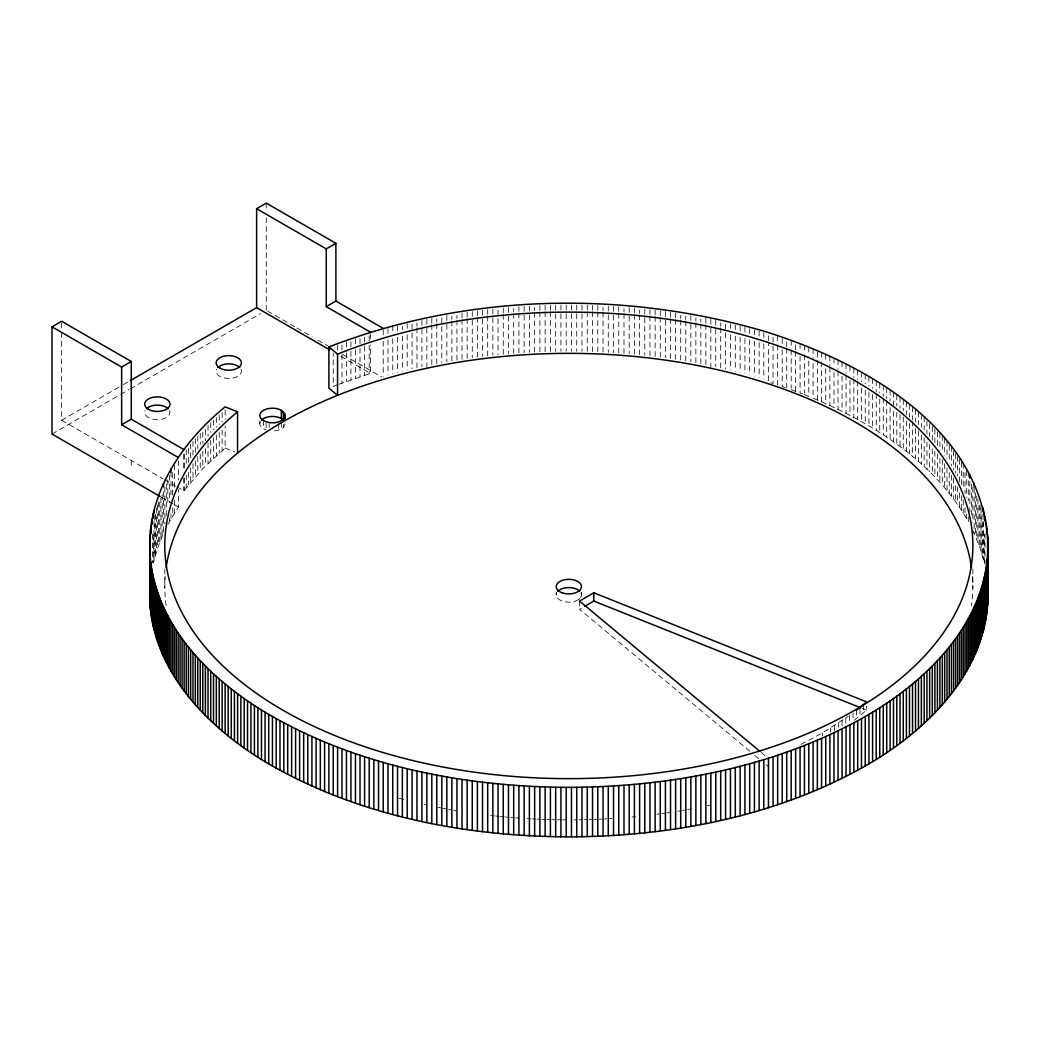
<?xml version="1.0" encoding="UTF-8"?>
<svg xmlns="http://www.w3.org/2000/svg" width="1040" height="1040" viewBox="0 0 1040 1040"><rect width="100%" height="100%" fill="white"/><g stroke="black" fill="none" stroke-linecap="round" stroke-linejoin="round"><path stroke-width="0.75" stroke-dasharray="5 3.75" d="M285.051 423.735C284.31 428.987 278.07 430.729 273.52 430.95M163.488 491.712L163.488 533.208L157.586 548.028L153.296 563.03L153.296 534.287M167.804 524.433L178.386 507.013L178.386 489.463M176.969 486.824L183.898 490.815L202.787 468.702L225.134 448.084L225.134 425.88M854.23 720.174L866.645 710.164L866.645 706.043M801.008 744.38L822.38 733.005L848.263 716.339M61.646 332.631L61.646 420.238L121.966 385.411M123.357 384.605L128.973 381.368M52 434.044L119.223 395.239M120.627 394.433L129.025 389.584M130.429 388.778L260.663 313.573M749.892 751.257L579.54 609.297L583.44 607.048M337.597 384.761L333.216 386.451L333.216 353.145M339.066 384.215L370.513 373.412L370.513 344.864M785.226 387.595L782.21 386.555L782.21 346.658M791.206 389.714L798.603 392.457M802.984 394.134L800.072 393.016L800.072 353.106M804.44 394.706L808.782 396.435L808.782 356.525M862.121 708.357L866.645 710.164M225.134 448.084L234.793 451.984M968.292 516.737L968.292 521.521C934.791 462.267 874.432 423.904 813.085 398.19L813.085 359.879M260.234 421.85A12.623 7.293 0 0 0 263.497 428.896L266.11 430.053M267.657 311.142L295.503 327.223M296.907 328.029L312.221 336.869M317.785 340.093L327.535 345.709M342.849 354.562L381.849 377.065M340.977 356.369L370.513 373.412M61.646 420.238L163.124 478.829M164.515 479.622L175.591 486.018M161.538 497.289L172.77 503.776M174.174 504.582L178.386 507.013M761.085 752.336L766.051 756.483M754.858 755.404L758.589 758.511M766.051 764.725L768.534 766.805M972.803 530.27L980.083 548.028L984.36 563.03L984.36 534.287M985.023 534.118L985.023 564.447M983.645 521.703L983.645 560.014M982.852 521.885L982.852 557.011M981.994 514.098L981.994 554.008M981.071 507.91L981.071 551.005M980.083 504.92L980.083 548.028M979.03 505.141L979.03 545.038M977.912 498.979L977.912 542.074M976.729 496.015L976.729 539.11M975.481 493.051L975.481 536.159M974.181 488.514L974.181 533.208M972.803 487.175L972.803 522.288M972.855 569.049L972.855 588.081M971.36 484.25L971.36 514.579M969.865 481.338L969.865 511.667M968.292 472.043L968.292 500.773M966.667 470.743L966.667 497.887M966.667 513.851L966.667 518.635M964.977 472.654L964.977 493.402M964.977 507.78L964.977 515.749M963.222 463.398L963.222 487.344M963.222 500.123L963.222 512.889M961.415 462.15L961.415 484.497M961.415 495.664L961.415 510.029M959.53 459.303L959.53 481.65M959.53 492.83L959.53 507.195M957.593 456.482L957.593 475.631M957.593 486.811L957.593 504.361M955.591 453.661L955.591 472.823M955.591 485.589L955.591 501.553M953.537 450.866L953.537 470.015M953.537 477.997L953.537 498.745M951.405 446.485L951.405 465.634M951.405 475.215L951.405 495.963M949.234 445.315L949.234 462.878M949.234 472.446L949.234 493.194M946.985 440.96L946.985 458.523M946.985 468.104L946.985 490.451M944.684 438.23L944.684 455.793M944.684 463.775L944.684 487.708M942.318 435.513L942.318 451.477M942.318 459.459L942.318 484.991M939.9 432.809L939.9 450.372M939.9 458.354L939.9 482.3M937.417 431.73L937.417 447.681M937.417 454.077L937.417 479.609M934.882 429.065L934.882 443.43M934.882 451.412L934.882 476.944M932.282 426.413L932.282 440.778M932.282 448.76L932.282 474.305M929.63 423.787L929.63 436.553M929.63 444.535L929.63 471.666M926.926 421.174L926.926 433.953M926.926 441.922L926.926 469.066M924.157 416.988L924.157 429.767M924.157 437.749L924.157 466.479M921.336 414.427L921.336 427.193M921.336 435.175L921.336 463.905M918.463 411.879L918.463 424.645M918.463 431.028L918.463 461.357M915.525 409.357L915.525 422.123M915.525 428.506L915.525 458.835M912.535 406.848L912.535 419.614M912.535 421.213L912.535 456.326M909.493 404.365L909.493 417.131M909.493 423.514L909.493 453.843M906.399 401.908L906.399 414.674M906.399 421.057L906.399 451.386M903.253 399.464L903.253 410.644M903.253 417.027L903.253 448.955M900.042 397.059L900.042 408.226M900.042 414.609L900.042 446.537M896.792 394.667L896.792 405.834M896.792 412.217L896.792 444.145M893.49 392.288L893.49 405.067M893.49 411.45L893.49 441.779M890.123 389.948L890.123 401.128M890.123 407.511L890.123 439.439M886.717 387.634L886.717 398.801M886.717 400.4L886.717 437.112M883.259 385.333L883.259 396.513M883.259 398.112L883.259 434.824M879.749 383.071L879.749 392.652M879.749 399.035L879.749 432.549M876.2 380.822L876.2 392.002M876.2 393.601L876.2 430.313M872.586 378.612L872.586 388.193M872.586 394.576L872.586 428.09M868.933 376.415L868.933 385.996M868.933 392.379L868.933 425.906M865.241 374.257L865.241 383.838M865.241 390.221L865.241 423.735M863.369 704.691L863.369 712.933M861.484 372.125L861.484 381.693M861.484 388.076L861.484 421.603M860.002 708.812L860.002 715.676M857.688 370.006L857.688 379.587M857.688 381.186L857.688 419.497M856.57 710.151L856.57 718.393M853.853 367.926L853.853 377.507M853.853 379.106L853.853 417.404M853.06 712.829L853.06 719.693M849.966 365.872L849.966 373.854M849.966 380.237L849.966 415.363M849.485 715.468L849.485 722.345M846.04 363.844L846.04 373.425M846.04 375.024L846.04 413.335M845.819 718.081L845.819 723.58M842.062 361.855L842.062 369.837M842.062 376.22L842.062 411.333M842.088 720.655L842.088 726.154M838.292 723.203L838.292 727.324M838.045 359.879L838.045 369.46M838.045 371.059L838.045 409.37M834.418 725.712L834.418 731.211M833.989 357.942L833.989 365.924M833.989 372.307L833.989 407.433M830.479 728.182L830.479 732.303M829.894 356.031L829.894 365.612M829.894 367.211L829.894 405.522M825.747 354.159L825.747 362.141M825.747 368.524L825.747 403.637M822.38 733.005L822.38 735.748M821.561 352.313L821.561 360.295M821.561 361.881L821.561 401.791M817.349 352.092L817.349 358.475M817.349 360.061L817.349 399.971M813.085 348.699L813.085 358.28M808.782 346.944L808.782 354.926M804.44 345.215L804.44 353.197M804.44 354.796L804.44 393.107M800.072 343.525L800.072 351.507M795.652 345.059L795.652 349.843M795.652 351.442L795.652 391.352M791.206 340.236L791.206 348.218M791.206 349.817L791.206 388.128M786.721 341.835L786.721 346.619M786.721 348.218L786.721 388.128M782.21 338.676L782.21 345.059M777.66 335.543L777.66 343.525M777.66 345.124L777.66 385.021M773.071 337.233L773.071 383.526L768.456 382.057L768.456 342.16M768.456 335.777L768.456 340.561M763.815 332.748L763.815 337.532M763.815 343.915L763.815 379.041M759.135 331.344L759.135 336.141M759.135 342.524L759.135 377.637M754.429 329.979L754.429 334.776M754.429 341.159L754.429 376.272M749.684 328.653L749.684 333.437M749.684 339.833L749.684 374.946M744.926 327.353L744.926 332.15M744.926 338.533L744.926 373.646M740.129 326.092L740.129 330.889M740.129 337.272L740.129 372.385M735.306 324.87L735.306 329.667M735.306 336.05L735.306 371.163M730.457 323.687L730.457 328.471M730.457 334.854L730.457 369.967M725.582 324.129L725.582 368.823M720.694 323.011L720.694 326.196M720.694 327.795L720.694 367.705M715.767 320.32L715.767 366.613M710.827 319.28L710.827 367.159M705.861 318.266L705.861 323.05M705.861 324.649L705.861 364.559M700.869 318.89L700.869 322.075M700.869 323.674L700.869 363.584M695.864 317.941L695.864 321.139M695.864 322.738L695.864 362.635M690.833 315.445L690.833 361.738M685.776 316.173L685.776 319.371M685.776 320.957L685.776 360.867M680.706 315.341L680.706 318.539M680.706 320.138L680.706 360.035M675.623 312.949L675.623 317.746M675.623 319.345L675.623 359.242M670.527 312.195L670.527 316.992M670.527 318.578L670.527 358.488M665.405 311.48L665.405 357.773M660.27 310.791L660.27 315.588M660.27 317.187L660.27 357.084M655.122 310.154L655.122 314.938M655.122 316.537L655.122 356.447M649.961 309.543L649.961 314.34M649.961 315.926L649.961 355.836M644.787 308.971L644.787 355.264M639.6 310.037L639.6 313.235M639.6 314.834L639.6 354.731M634.4 307.944L634.4 312.741M634.4 314.327L634.4 354.237M629.2 307.489L629.2 353.782M623.987 308.672L623.987 311.857M623.987 313.456L623.987 353.366M618.761 306.696L618.761 311.48M618.761 313.079L618.761 352.976M613.522 306.345L613.522 352.638M608.283 306.046L608.283 352.339M603.031 307.372L603.031 310.57M603.031 312.156L603.031 352.066M597.779 305.552L597.779 310.336M597.779 311.935L597.779 351.832M592.527 305.357L592.527 310.141M592.527 311.74L592.527 351.65M587.262 305.201L587.262 309.998M587.262 311.584L587.262 351.494M581.997 305.084L581.997 351.377M581.464 592.163L581.464 594.906M579.54 601.055L579.54 609.297M576.732 305.006L576.732 351.299M571.467 304.98L571.467 351.26M566.202 304.98L566.202 351.26M560.937 305.006L560.937 351.299M556.205 592.072L556.205 594.906M555.672 305.084L555.672 351.377M550.407 305.201L550.407 309.998M550.407 311.584L550.407 351.494M545.142 305.357L545.142 310.141M545.142 311.74L545.142 351.65M539.89 305.552L539.89 310.336M539.89 311.935L539.89 351.832M534.638 307.372L534.638 310.57M534.638 312.156L534.638 352.066M529.386 306.046L529.386 352.339M524.147 306.345L524.147 352.638M518.908 306.696L518.908 311.48M518.908 313.079L518.908 352.976M513.682 308.672L513.682 311.857M513.682 313.456L513.682 353.366M508.469 307.489L508.469 353.782M503.256 307.944L503.256 312.741M503.256 314.327L503.256 354.237M498.056 310.037L498.056 354.731M492.869 308.971L492.869 355.264M487.695 309.543L487.695 314.34M487.695 315.926L487.695 355.836M482.534 310.154L482.534 356.447M477.386 310.791L477.386 315.588M477.386 317.187L477.386 357.084M472.264 311.48L472.264 357.773M467.142 312.195L467.142 316.992M467.142 318.578L467.142 358.488M462.033 312.949L462.033 317.746M462.033 319.345L462.033 359.242M456.95 315.341L456.95 318.539M456.95 320.138L456.95 360.035M451.88 316.173L451.88 319.371M451.88 320.957L451.88 360.867M446.836 315.445L446.836 361.738M441.805 317.941L441.805 362.635M436.8 318.89L436.8 322.075M436.8 323.674L436.8 363.584M431.808 318.266L431.808 323.05M431.808 324.649L431.808 364.559M426.842 319.28L426.842 367.159M421.902 320.32L421.902 366.613M416.975 323.011L416.975 326.196M416.975 327.795L416.975 367.705M412.074 324.129L412.074 368.823M407.199 323.687L407.199 328.471M407.199 334.854L407.199 369.967M402.363 326.469L402.363 329.667M402.363 336.05L402.363 371.163M397.54 326.092L397.54 330.889M397.54 337.272L397.54 372.385M392.743 325.767L392.743 332.15M392.743 338.533L392.743 373.646M387.972 328.653L387.972 333.437M387.972 339.833L387.972 374.946M383.24 329.979L383.24 334.776M383.24 341.159L383.24 376.272M370.513 333.762L370.513 338.52M369.2 335.751L369.2 343.681M369.2 345.267L369.2 373.815M364.585 337.22L364.585 375.284M360.009 338.715L360.009 346.645M360.009 348.231L360.009 376.779M355.459 338.663L355.459 348.179M355.459 349.765L355.459 378.313M350.935 341.809L350.935 349.739M350.935 351.325L350.935 379.873M346.45 341.822L346.45 351.338M346.45 352.924L346.45 381.472M342.004 345.033L342.004 352.963M342.004 354.549L342.004 383.097M337.597 345.111L337.597 351.455M283.361 424.632L283.361 427.388M281.359 422.019L281.359 428.896M278.746 423.176L278.746 430.053M269.165 422.526L269.165 428.025M266.266 203.125L266.266 211.25M266.266 217.75L266.266 310.349M266.11 423.176L266.11 428.675M263.497 420.641L263.497 428.896M259.805 420.992L259.805 423.735M225.134 410.02L225.134 419.536M222.144 412.529L222.144 422.045M222.144 429.975L222.144 450.593M219.206 415.051L219.206 424.567M219.206 432.497L219.206 453.115M216.333 417.599L216.333 427.115M216.333 435.045L216.333 455.663M213.512 420.16L213.512 429.676M213.512 437.606L213.512 458.224M210.743 422.747L210.743 432.263M210.743 440.193L210.743 460.811M208.026 425.36L208.026 436.462M208.026 442.806L208.026 463.424M205.374 429.572L205.374 440.674M205.374 448.604L205.374 466.05M202.787 432.224L202.787 443.326M202.787 451.256L202.787 468.702M200.239 433.303L200.239 444.405M200.239 453.921L200.239 471.367M197.769 435.981L197.769 448.669M197.769 456.599L197.769 474.045M195.338 438.685L195.338 452.959M195.338 460.889L195.338 476.749M192.985 441.402L192.985 455.676M192.985 463.606L192.985 479.466M190.684 444.132L190.684 458.406M190.684 467.922L190.684 482.196M188.435 448.474L188.435 462.748M188.435 472.264L188.435 484.952M186.251 449.657L186.251 465.517M186.251 475.033L186.251 487.721M184.132 454.025L184.132 469.885M184.132 477.815L184.132 490.503M183.898 454.337L183.898 468.611M183.898 478.127L183.898 490.815M178.386 460.733L178.386 479.882M174.434 464.997L174.434 487.344M174.434 500.123L174.434 512.889M172.679 472.654L172.679 495.001M172.679 507.78L172.679 515.749M170.989 472.342L170.989 497.887M170.989 513.851L170.989 518.635M169.364 475.241L169.364 502.372M169.364 518.336L169.364 521.521M167.804 479.739L167.804 505.271M166.296 484.25L166.296 516.178M164.866 487.175L164.866 523.887M164.814 569.049L164.814 588.081M162.175 494.65L162.175 536.159M160.927 497.601L160.927 539.11M159.757 502.164L159.757 542.074M158.639 501.943L158.639 545.038M157.586 504.92L157.586 548.028M156.598 507.91L156.598 551.005M155.675 514.098L155.675 554.008M154.817 515.502L154.817 557.011M154.024 521.703L154.024 560.014M152.646 534.118L152.646 562.848M131.274 460.434L131.274 468.689M61.646 322.894L61.646 331.006M580.957 592.826A12.623 7.293 0 0 1 580.229 598.013M579.774 598.494A12.623 7.293 0 0 1 578.812 599.326M578.513 599.547A12.623 7.293 0 0 1 562.887 601.302A12.623 7.293 0 0 1 556.712 592.826M240.968 369.278A12.623 7.293 0 0 1 228.774 378.456A12.623 7.293 0 0 1 216.567 369.278M169.546 410.514A12.623 7.293 0 0 1 157.352 419.692A12.623 7.293 0 0 1 145.158 410.514M972.465 576.355A404.027 233.259 0 0 1 971.516 605.644M710.463 805.077A404.027 233.259 0 0 1 707.278 805.753M691.262 808.912A404.027 233.259 0 0 1 687.635 809.562M686.413 809.783A404.027 233.259 0 0 1 682.773 810.407M681.551 810.615A404.027 233.259 0 0 1 677.885 811.226M670.54 812.37A404.027 233.259 0 0 1 666.848 812.916M665.613 813.085A404.027 233.259 0 0 1 661.921 813.605M660.686 813.774A404.027 233.259 0 0 1 656.968 814.255M635.791 816.647A404.027 233.259 0 0 1 632.034 817.011M611.91 818.545A404.027 233.259 0 0 1 609.375 818.701M606.853 818.844A404.027 233.259 0 0 1 604.331 818.974M601.796 819.104A404.027 233.259 0 0 1 599.261 819.221M596.739 819.325A404.027 233.259 0 0 1 594.204 819.416M591.669 819.507A404.027 233.259 0 0 1 589.134 819.585M586.599 819.65A404.027 233.259 0 0 1 584.064 819.715M581.529 819.767A404.027 233.259 0 0 1 578.981 819.806M576.446 819.832A404.027 233.259 0 0 1 573.911 819.858M566.293 819.871A404.027 233.259 0 0 1 562.484 819.845M561.223 819.832A404.027 233.259 0 0 1 557.414 819.78M556.14 819.767A404.027 233.259 0 0 1 552.331 819.689M551.07 819.65A404.027 233.259 0 0 1 547.261 819.546M546 819.507A404.027 233.259 0 0 1 542.191 819.377M540.93 819.325A404.027 233.259 0 0 1 537.134 819.156M535.873 819.104A404.027 233.259 0 0 1 532.077 818.909M530.816 818.844A404.027 233.259 0 0 1 527.02 818.623M519.454 818.129A404.027 233.259 0 0 1 515.671 817.856M514.423 817.752A404.027 233.259 0 0 1 510.653 817.453M509.392 817.336A404.027 233.259 0 0 1 505.635 817.011M504.374 816.894A404.027 233.259 0 0 1 500.617 816.53M499.369 816.4A404.027 233.259 0 0 1 495.625 816.023M494.377 815.88A404.027 233.259 0 0 1 490.633 815.464M456.118 810.615A404.027 233.259 0 0 1 453.674 810.199M451.243 809.783A404.027 233.259 0 0 1 448.825 809.354M446.394 808.912A404.027 233.259 0 0 1 442.78 808.236M441.571 808.002A404.027 233.259 0 0 1 437.957 807.3M427.206 805.077A404.027 233.259 0 0 1 424.047 804.388M403.728 799.513A404.027 233.259 0 0 1 399.113 798.304M166.153 605.644A404.027 233.259 0 0 1 165.204 576.355"/><path stroke-width="1.5" d="M149.669 543.855C150.059 489.008 183.924 440.414 225.134 406.848L237.549 411.853A404.027 233.259 0 0 0 487.318 773.851A404.027 233.259 0 0 0 964.548 498.316A404.027 233.259 0 0 0 337.558 354.12L328.887 346.944C466.596 293.501 622.401 289.952 763.815 331.149C862.355 361.647 982.787 427.323 988 543.855M149.669 593.346L150.332 581.191M988 546.897C986.674 623.987 924.794 683.618 861.484 718.64C771.758 768.196 667.901 787.267 566.202 787.384C464.828 786.526 361.361 766.844 272.428 716.508C210.652 681.447 150.891 622.414 149.669 546.897M149.669 596.388C150.982 673.478 212.875 733.096 276.172 768.131C365.898 817.674 469.768 836.758 571.467 836.875C672.828 836.004 776.308 816.335 865.241 765.986C927.017 730.938 986.778 671.905 988 596.388M285.051 415.493C282.62 424.073 270.179 424.086 263.497 420.641A12.623 7.293 0 0 1 263.497 410.332A12.623 7.293 0 0 1 281.359 410.332L284.622 413.608L285.051 418.236M856.57 710.151L866.645 701.922L593.827 592.8L579.54 601.055L759.837 751.309M160.134 496.483L52 434.044L52 326.833L61.646 321.269L131.274 361.478L131.274 419.198L183.898 449.579M256.62 208.702L266.266 203.125L335.907 243.334L335.907 301.067L326.261 306.631L326.261 248.898L256.62 208.702L256.62 307.658L130.377 380.549M52 326.833L121.641 367.042L131.274 361.478M326.261 248.898L335.907 243.334M121.641 367.042L121.641 424.775L131.274 419.198M584.74 606.294L593.827 601.055L860.613 707.759M335.907 301.067L383.24 328.393M326.261 306.631L370.513 332.176M256.62 307.658L329.732 349.869M121.641 424.775L178.386 457.535M261.495 420.095A12.623 7.293 0 0 1 281.359 418.587L283.361 420.095L283.361 411.84M987.597 584.22L988 593.346M987.935 540.826L987.935 599.43M987.805 537.784L987.805 602.472M987.597 534.742L987.597 605.501M987.337 559.065L987.337 608.543M987.012 528.671L987.012 533.455M987.012 562.094L987.012 611.572M986.609 525.642L986.609 533.611M986.609 565.123L986.609 614.614M986.154 568.152L986.154 617.643M985.621 519.584L985.621 524.368M985.621 571.181L985.621 620.672M985.023 516.555L985.023 519.753M985.023 574.21L985.023 623.688M984.36 513.539L984.36 519.922M984.36 577.226L984.36 626.704M983.645 510.536L983.645 513.721M983.645 580.229L983.645 629.72M982.852 507.52L982.852 510.718M982.852 583.245L982.852 632.723M981.994 586.235L981.994 635.726M981.071 589.238L981.071 638.716M980.083 592.228L980.083 641.706M979.03 595.205L979.03 644.683M977.912 598.169L977.912 647.66M976.729 601.133L976.729 650.624M975.481 604.097L975.481 653.575M974.181 483.73L974.181 486.915M974.181 607.035L974.181 656.526M972.803 609.973L972.803 659.451M971.36 612.898L971.36 662.389M969.865 474.942L969.865 478.14M969.865 615.81L969.865 665.301M968.292 618.722L968.292 668.2M966.667 621.608L966.667 671.099M964.977 624.494L964.977 673.972M963.222 627.354L963.222 676.845M961.415 630.214L961.415 679.692M959.53 633.061L959.53 682.539M957.593 635.882L957.593 685.36M955.591 638.69L955.591 688.181M953.537 641.498L953.537 690.976M951.405 644.28L951.405 693.758M949.234 647.049L949.234 696.527M946.985 649.792L946.985 699.283M944.684 652.535L944.684 702.013M942.318 655.252L942.318 704.73M939.9 657.956L939.9 707.434M937.417 660.634L937.417 710.125M934.882 663.299L934.882 712.79M932.282 665.951L932.282 715.429M929.63 668.577L929.63 718.055M926.926 671.177L926.926 720.668M924.157 673.764L924.157 723.255M921.336 676.338L921.336 725.816M918.463 678.886L918.463 728.364M915.525 681.408L915.525 730.899M912.535 683.917L912.535 733.395M909.493 686.4L909.493 735.878M906.399 688.857L906.399 738.335M903.253 691.301L903.253 740.779M900.042 693.706L900.042 743.197M896.792 696.098L896.792 745.589M893.49 698.464L893.49 747.955M890.123 700.817L890.123 750.295M886.717 703.131L886.717 752.609M883.259 705.419L883.259 754.91M879.749 707.694L879.749 757.172M876.2 709.943L876.2 759.421M872.586 712.153L872.586 761.631M868.933 714.35L868.933 763.828M865.241 716.508L865.241 765.986M861.484 718.64L861.484 768.131M857.688 720.759L857.688 770.237M853.853 722.839L853.853 772.317M849.966 724.893L849.966 774.371M846.04 726.921L846.04 776.399M842.062 728.91L842.062 778.401M838.045 730.886L838.045 780.364M833.989 732.823L833.989 782.301M829.894 734.721L829.894 784.212M825.747 736.606L825.747 786.084M821.561 738.452L821.561 787.943M817.349 740.272L817.349 789.75M813.085 742.066L813.085 791.544M808.782 743.821L808.782 793.299M804.44 745.537L804.44 795.028M800.072 747.24L800.072 796.718M795.652 748.904L795.652 798.382M791.206 750.529L791.206 800.007M786.721 752.128L786.721 801.606M782.21 753.688L782.21 803.166M777.66 755.222L777.66 804.7M773.071 756.717L773.071 806.208M768.456 758.186L768.456 807.664M763.815 759.616L763.815 809.094M759.135 761.007L759.135 810.498M754.429 762.372L754.429 811.863M749.684 763.711L749.684 813.189M744.926 764.998L744.926 814.489M740.129 766.259L740.129 815.75M735.306 767.481L735.306 816.972M730.457 768.677L730.457 818.155M725.582 769.834L725.582 819.312M720.694 770.952L720.694 820.43M715.767 772.031L715.767 821.522M710.827 773.084L710.827 822.562M705.861 774.098L705.861 823.576M700.869 775.073L700.869 824.551M695.864 776.009L695.864 825.5M690.833 776.919L690.833 826.397M685.776 777.777L685.776 827.268M680.706 778.609L680.706 828.1M675.623 779.402L675.623 828.893M670.527 780.156L670.527 829.647M665.405 780.884L665.405 830.362M660.27 781.56L660.27 831.051M655.122 782.21L655.122 831.688M649.961 782.808L649.961 832.299M644.787 783.38L644.787 832.871M639.6 783.913L639.6 833.404M634.4 784.407L634.4 833.898M629.2 784.862L629.2 834.353M623.987 785.291L623.987 834.769M618.761 785.668L618.761 835.146M613.522 786.006L613.522 835.497M608.283 786.318L608.283 835.796M603.031 786.578L603.031 836.069M597.779 786.812L597.779 836.29M593.827 592.8L593.827 601.055M592.527 787.007L592.527 836.485M587.262 787.163L587.262 836.641M581.997 787.267L581.997 836.758M576.732 787.345L576.732 836.836M571.467 787.384L571.467 836.875M566.202 787.384L566.202 836.875M560.937 787.345L560.937 836.836M555.672 787.267L555.672 836.758M550.407 787.163L550.407 836.641M545.142 787.007L545.142 836.485M539.89 786.812L539.89 836.29M534.638 786.578L534.638 836.069M529.386 786.318L529.386 835.796M524.147 786.006L524.147 835.497M518.908 785.668L518.908 835.146M513.682 785.291L513.682 834.769M508.469 784.862L508.469 834.353M503.256 784.407L503.256 833.898M498.056 783.913L498.056 833.404M492.869 783.38L492.869 832.871M487.695 782.808L487.695 832.299M482.534 782.21L482.534 831.688M477.386 781.56L477.386 831.051M472.264 780.884L472.264 830.362M467.142 780.156L467.142 829.647M462.033 779.402L462.033 828.893M456.95 778.609L456.95 828.1M451.88 777.777L451.88 827.268M446.836 776.919L446.836 826.397M441.805 776.009L441.805 825.5M436.8 775.073L436.8 824.551M431.808 774.098L431.808 823.576M426.842 773.084L426.842 822.562M421.902 772.031L421.902 821.522M416.975 770.952L416.975 820.43M412.074 769.834L412.074 819.312M407.199 768.677L407.199 818.155M402.363 767.481L402.363 816.972M397.54 766.259L397.54 815.75M392.743 764.998L392.743 814.489M387.972 763.711L387.972 813.189M383.24 762.372L383.24 811.863M378.534 761.007L378.534 810.498M373.854 759.616L373.854 809.094M369.2 758.186L369.2 807.664M364.585 756.717L364.585 806.208M360.009 755.222L360.009 804.7M355.459 753.688L355.459 803.166M350.935 752.128L350.935 801.606M346.45 750.529L346.45 800.007M342.004 748.904L342.004 798.382M337.558 354.12L337.558 395.356L328.887 388.18L328.887 346.944M337.597 747.24L337.597 796.718M333.216 745.537L333.216 795.028M328.887 743.821L328.887 793.299M324.584 742.066L324.584 791.544M320.32 740.272L320.32 789.75M316.095 738.452L316.095 787.943M311.922 736.606L311.922 786.084M307.775 734.721L307.775 784.212M303.68 732.823L303.68 782.301M299.611 730.886L299.611 780.364M295.594 728.91L295.594 778.401M291.629 726.921L291.629 776.399M287.703 724.893L287.703 774.371M284.622 413.608L284.622 419.107M283.816 722.839L283.816 772.317M281.359 410.332L281.359 418.587M279.968 720.759L279.968 770.237M276.172 718.64L276.172 768.131M272.428 716.508L272.428 765.986M268.723 714.35L268.723 763.828M265.07 712.153L265.07 761.631M261.469 709.943L261.469 759.421M257.907 707.694L257.907 757.172M254.41 705.419L254.41 754.91M250.939 703.131L250.939 752.609M247.533 700.817L247.533 750.295M244.179 698.464L244.179 747.955M240.877 696.098L240.877 745.589M237.614 693.706L237.614 743.197M237.549 411.853L237.549 453.089M234.416 691.301L234.416 740.779M231.27 688.857L231.27 738.335M228.176 686.4L228.176 735.878M225.134 683.917L225.134 733.395M222.144 681.408L222.144 730.899M219.206 678.886L219.206 728.364M216.333 676.338L216.333 725.816M213.512 673.764L213.512 723.255M210.743 671.177L210.743 720.668M208.026 668.577L208.026 718.055M205.374 665.951L205.374 715.429M202.787 663.299L202.787 712.79M200.239 660.634L200.239 710.125M197.769 657.956L197.769 707.434M195.338 655.252L195.338 704.73M192.985 652.535L192.985 702.013M190.684 649.792L190.684 699.283M188.435 647.049L188.435 696.527M186.251 644.28L186.251 693.758M184.132 641.498L184.132 690.976M182.065 638.69L182.065 688.181M180.076 635.882L180.076 685.36M178.126 633.061L178.126 682.539M176.254 630.214L176.254 679.692M174.434 627.354L174.434 676.845M172.679 624.494L172.679 673.972M170.989 469.157L170.989 472.342M170.989 621.608L170.989 671.099M169.364 618.722L169.364 668.2M167.804 615.81L167.804 665.301M166.296 612.898L166.296 662.389M164.866 609.973L164.866 659.451M163.488 483.73L163.488 486.915M163.488 607.035L163.488 656.526M162.175 604.097L162.175 653.575M160.927 601.133L160.927 650.624M159.757 598.169L159.757 647.66M158.639 595.205L158.639 644.683M157.586 592.228L157.586 641.706M156.598 589.238L156.598 638.716M155.675 586.235L155.675 635.726M154.817 583.245L154.817 632.723M154.024 510.536L154.024 513.721M154.024 580.229L154.024 629.72M153.296 513.539L153.296 518.336M153.296 577.226L153.296 626.704M152.646 574.21L152.646 623.688M152.048 519.584L152.048 524.368M152.048 571.181L152.048 620.672M151.515 568.152L151.515 617.643M151.06 525.642L151.06 533.611M151.06 565.123L151.06 614.614M150.657 528.671L150.657 533.455M150.657 562.094L150.657 611.572M150.332 559.065L150.332 608.543M150.059 534.742L150.059 605.501M149.734 540.826L149.734 599.43M557.882 591.227A12.623 7.293 0 0 1 568.828 587.574A12.623 7.293 0 0 1 579.774 591.227M217.828 367.523A12.623 7.293 0 0 1 239.707 367.523M146.419 408.759A12.623 7.293 0 0 1 168.285 408.759M166.153 567.58A404.027 233.259 0 0 1 255.918 439.062L259.155 436.8A404.027 233.259 0 0 1 309.348 407.823L313.261 405.951A404.027 233.259 0 0 1 726.96 371.969A404.027 233.259 0 0 1 971.516 567.58M562.445 592.904A12.623 7.293 0 0 0 581.464 586.664A12.623 7.293 0 0 0 562.588 580.281A12.623 7.293 0 0 0 562.445 592.904M219.843 368.069A12.623 7.293 0 0 0 240.968 364.806A12.623 7.293 0 0 0 225.498 355.875A12.623 7.293 0 0 0 219.843 368.069M148.421 409.305A12.623 7.293 0 0 0 169.546 406.042A12.623 7.293 0 0 0 154.076 397.111A12.623 7.293 0 0 0 148.421 409.305"/></g></svg>
